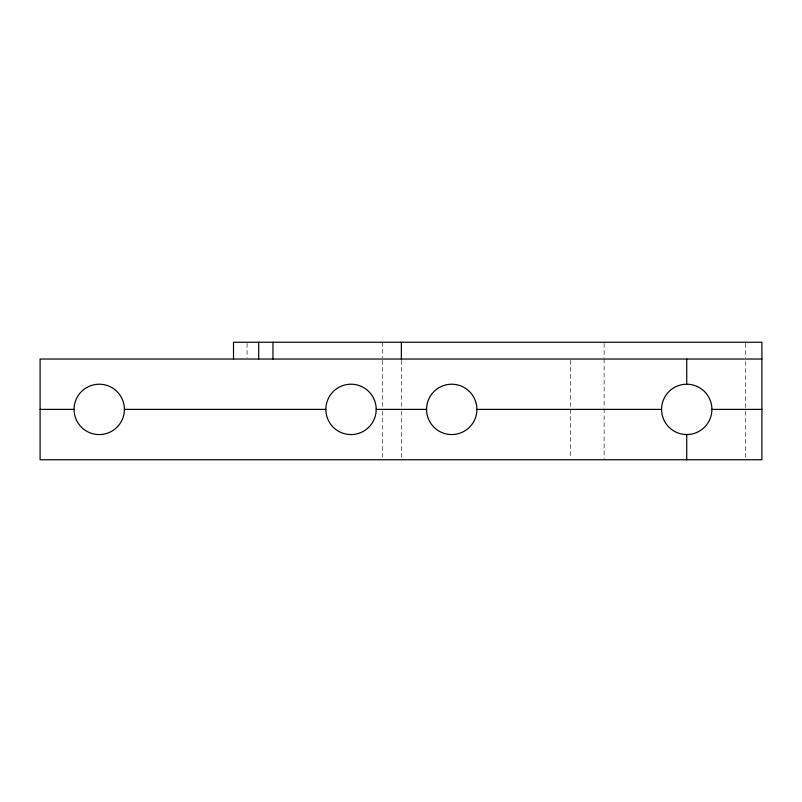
<?xml version="1.0" encoding="UTF-8"?>
<svg xmlns="http://www.w3.org/2000/svg" width="802" height="802" viewBox="0 0 802 802"><rect width="100%" height="100%" fill="white"/><g stroke="black" fill="none" stroke-linecap="round" stroke-linejoin="round"><path stroke-width="0.6" stroke-dasharray="4.01 3.01" d="M745.489 343.446L745.489 357.832M745.489 361.522L745.489 410.012M745.489 411.256L745.489 459.747M604.127 343.446L604.127 357.832M604.127 359.035L604.127 407.526M604.127 408.769L604.127 458.503M570.553 360.278L570.553 458.503M401.371 360.278L401.371 410.012M401.371 411.256L401.371 458.503M382.724 342.253L382.724 357.832M382.724 360.278L382.724 410.012M382.724 411.256L382.724 458.503M247.076 343.446L247.076 357.832"/><path stroke-width="1.2" d="M761.9 359.035L40.1 359.035L40.1 459.747L761.9 459.747L761.9 342.253L233.512 342.253L233.512 359.035M40.1 409.391L74.045 409.391M124.4 409.391A25.183 25.183 0 0 0 86.636 387.587A25.183 25.183 0 0 0 86.636 431.195A25.183 25.183 0 0 0 124.4 409.391L325.833 409.391M376.198 409.391A25.183 25.183 0 0 0 338.424 387.587A25.183 25.183 0 0 0 338.424 431.195A25.183 25.183 0 0 0 376.198 409.391L426.554 409.391M476.909 409.391A25.183 25.183 0 0 0 439.145 387.587A25.183 25.183 0 0 0 439.145 431.195A25.183 25.183 0 0 0 476.909 409.391L661.56 409.391M711.915 409.391A25.183 25.183 0 0 0 674.151 387.587A25.183 25.183 0 0 0 674.151 431.195A25.183 25.183 0 0 0 711.915 409.391L761.9 409.391M686.733 359.035L686.733 384.218M686.733 434.574L686.733 459.747M401.371 342.253L401.371 359.035M272.961 342.253L272.961 359.035M258.695 342.253L258.695 359.035"/></g></svg>
